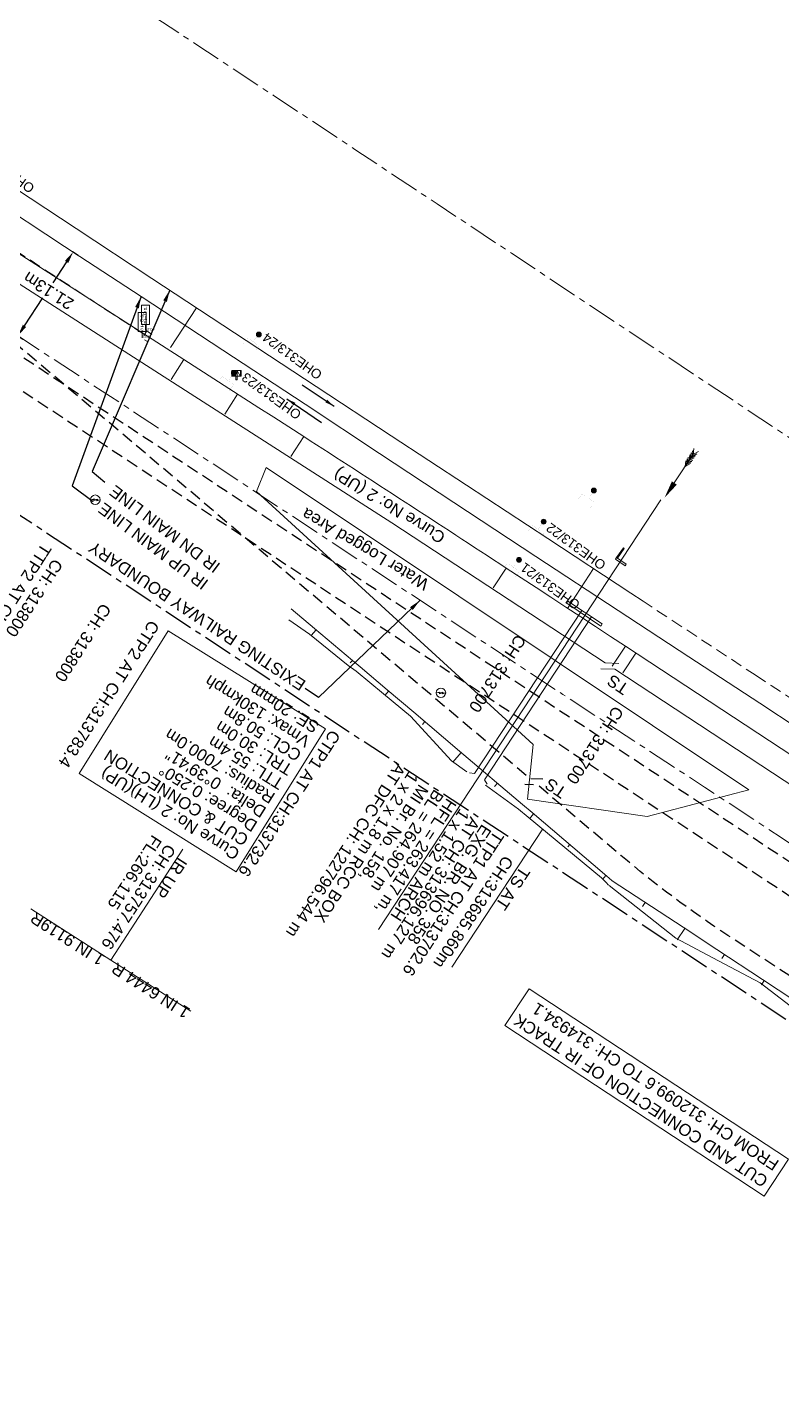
# Model space of a CAD drawing. Header units: metres. Extents: x 628572 to 650094, y 3375792 to 3391117.
# Drawn here: x 633630.5 to 633789.4, y 3387749 to 3388033.6 of the extents above; entities that cross this region are included whole.
import ezdxf
from ezdxf.enums import TextEntityAlignment as Align

# ---------------------------------------------------------------- set-up
doc = ezdxf.new("R2010")
doc.units = ezdxf.units.M
doc.header["$MEASUREMENT"] = 0
doc.linetypes.add('CENTER', pattern=[2, 1.25, -0.25, 0.25, -0.25])
doc.linetypes.add('DASHED', pattern=[0.75, 0.5, -0.25])
doc.layers.get('Defpoints').update_dxf_attribs({"lineweight": 0})
for name, color, linetype, lineweight in [('BRIDGE DETAILS PLAN', 7, 'Continuous', 0), ('Culvert Parapet', 7, 'Continuous', 0), ('DFCC BOUNDARY', 6, 'CENTER', 0), ('Electric Pole', 251, 'Continuous', 0), ('Existing Chainage', 7, 'Continuous', 0), ('Existing IR Track', 143, 'Continuous', 0), ('Existing Railway Boundary', 7, 'CENTER', 0), ('flow direction', 7, 'Continuous', 0), ('Name Board', 251, 'Continuous', 0), ('OHE MAST', 8, 'Continuous', 0), ('PROPOSED DFCC TOE LINE', 239, 'Continuous', 0), ('PROPOSED DFCC TOE SLOPES', 239, 'Continuous', 0), ('PROPOSED DFCC TRACK', 1, 'Continuous', 0), ('PROPOSED FORMATION LINE - PLAN', 187, 'Continuous', 0), ('Retaining Wall', 251, 'Continuous', 0), ('River Text', 5, 'Continuous', 0), ('SRJ13A', 8, 'Continuous', 0), ('STOP', 8, 'Continuous', 0), ('Text', 251, 'Continuous', 0), ('Water Logged Area', 5, 'Continuous', 0)]:
    doc.layers.add(name, color=color, linetype=linetype, lineweight=lineweight)
for name, color, linetype in [('Cut & Conn', 190, 'Continuous'), ('Cut & Conn curves up', 192, 'Continuous'), ('cut conn grades up', 192, 'Continuous'), ('IR PROPOSALS', 190, 'Continuous')]:
    doc.layers.add(name, color=color, linetype=linetype)
doc.styles.add('CUT-FILL', font='cut-fill.shx', dxfattribs={"height": 2})
doc.styles.add('NB', font='swissbo.ttf', dxfattribs={"height": 1.5})
doc.styles.get("Standard").update_dxf_attribs({"font": 'arial.ttf'})
doc.styles.add('Style-Arial', font='arial.ttf')
doc.dimstyles.new('ISO-25', dxfattribs={"dimtxt": 2.5, "dimasz": 2.5, "dimexe": 1.25, "dimexo": 0.625, "dimtad": 1, "dimtxsty": 'Standard', "dimcen": 2.5, "dimadec": 0, "dimazin": 0, "dimtfac": 1, "dimtmove": 0, "dimatfit": 3, "dimfxl": 1, "dimarcsym": 0})

# ---------------------------------------------------------------- blocks, each defined once
blk = doc.blocks.new('EP')
blk.add_hatch(color=8).paths.add_polyline_path([(0.31, -0.24), (0.31, 0), (-0.31, -0.19), (-0.31, 0.07), (-0.93, -0.01), (-0.21, 0.16), (-0.21, -0.05), (0.43, 0.15), (0.41, -0.1), (0.94, -0.01)])
at = {"color": 8}
for p, q in [((-0.93, -0.01), (-0.21, 0.16)), ((-0.31, 0.07), (-0.93, -0.01)), ((-0.31, -0.19), (-0.31, 0.07)), ((0.31, 0), (-0.31, -0.19)), ((-0.21, 0.16), (-0.21, -0.05)), ((-0.21, -0.05), (0.43, 0.15)), ((0.31, -0.24), (0.31, 0)), ((0.43, 0.15), (0.41, -0.1)), ((0.94, -0.01), (0.31, -0.24)), ((0.41, -0.1), (0.94, -0.01))]:
    blk.add_line(p, q, dxfattribs=at)
blk.add_circle((0, 0), 1, dxfattribs=at)
blk = doc.blocks.new('NB')
for p, q in [((-0.98, 0.82), (-0.98, 1.98)), ((-0.98, 1.98), (0.98, 1.98)), ((-0.98, 0.82), (0.98, 0.82)), ((-0.13, 0.82), (-0.13, 0)), ((-0.13, 0), (0.13, 0)), ((0.13, 0.82), (0.13, 0)), ((0.98, 1.98), (0.98, 0.82))]:
    blk.add_line(p, q)
at = {"style": 'NB', "width": 1.025371}
blk.add_text('NB', height=0.988, rotation=180, dxfattribs=at).set_placement((-0.02, 1.38), align=Align.MIDDLE_CENTER)
blk = doc.blocks.new('STOP')
at = {"layer": 'SRJ13A', "flags": 128}
blk.add_lwpolyline([(0.84, 5.38), (-0.84, 5.38), (-0.84, 1.32), (0.84, 1.32), (0.84, 5.38)], close=True, dxfattribs=at)
blk.add_lwpolyline([(0, 1.32), (0, 0)], dxfattribs=at)
at = {"layer": 'SRJ13A', "char_height": 0.739, "attachment_point": 7, "rotation": 180, "line_spacing_factor": 0.6, "style": 'CUT-FILL'}
for s, insert in [('O', (0.3, 4.07)), ('P', (0.3, 5.05)), ('T', (0.3, 3.07)), ('S', (0.3, 2.02))]:
    blk.add_mtext(s, dxfattribs=dict(at, insert=insert))
blk = doc.blocks.new('OHE MAST')
h = blk.add_hatch(color=256)
edge = h.paths.add_edge_path()
edge.add_arc((0, 0), 0.514, 0, 360)
at = {"const_width": 0.01, "flags": 128}
for points in [[(1.5, 3.5), (1.5, 2), (-1.5, 2), (-1.5, 3.5)], [(0, 2), (0, 0)]]:
    blk.add_lwpolyline(points, dxfattribs=at)
blk.add_circle((0, 0), 0.514)
blk = doc.blocks.new('*D67')
at = {"color": 0, "lineweight": -2, "transparency": 16777216}
for p, q in [((633638.87, 3387984.15), (633635.98, 3387979.76)), ((633640.13, 3387986.32), (633641.29, 3387985.55)), ((633630.01, 3387970.68), (633633.89, 3387976.58)), ((633628.54, 3387968.65), (633629.67, 3387967.9))]:
    blk.add_line(p, q, dxfattribs=at)
at = {"color": 0, "transparency": 16777216}
for points in [[(633639.22, 3387983.92), (633638.53, 3387984.38), (633640.25, 3387986.24)], [(633630.35, 3387970.45), (633629.66, 3387970.91), (633628.63, 3387968.59)]]:
    blk.add_solid(points, dxfattribs=at)
at = {"layer": 'Defpoints', "color": 0, "transparency": 16777216}
for p in [(633639.61, 3387986.66), (633628.02, 3387968.99), (633628.63, 3387968.59)]:
    blk.add_point(p, dxfattribs=at)
at = {"color": 0, "transparency": 16777216, "insert": (633635.06, 3387978.09), "char_height": 2.5, "attachment_point": 5, "rotation": 147.6473}
blk.add_mtext('21.13m', dxfattribs=at)
blk = doc.blocks.new('River A')
at = {"layer": 'River Text'}
for p, q in [((0.3, 12.9), (-3.3, 20.5, -1499.5)), ((0.4, 16.4), (-3.2, 24, -1499.5)), ((0.5, 20.3), (-3.1, 27.8, -1499.5)), ((0.5, 22.3), (0, 0)), ((0.3, 12.9), (4.3, 20.3, -1499.5)), ((0.4, 16.4), (4.4, 23.8, -1499.5)), ((0.5, 20.3), (4.5, 27.7, -1499.5)), ((0, 0), (-3.6, 7.5, -1499.5)), ((0.1, 6), (-3.5, 13.6, -1499.5)), ((0.1, 3.3), (-3.5, 10.8, -1499.5)), ((0.2, 9.9), (-3.4, 17.4, -1499.5)), ((0, 0), (4, 7.4, -1499.5)), ((0.1, 6), (4.1, 13.4, -1499.5)), ((0.1, 3.3), (4.1, 10.7, -1499.5)), ((0.2, 9.9), (4.2, 17.2, -1499.5))]:
    blk.add_line(p, q, dxfattribs=at)
at = {"layer": 'River Text', "flags": 128}
blk.add_lwpolyline([(-0.7, -27.7), (0.5, 22.3)], dxfattribs=at)
at = {"layer": 'River Text', "extrusion": (0, 0, -1)}
blk.add_solid([(-3.5, -27.8), (1.3, -52.7), (4.8, -27.6)], dxfattribs=at)

msp = doc.modelspace()

# ---------------------------------------------------------------- linework, layer by layer
at = {"layer": 'BRIDGE DETAILS PLAN', "flags": 128}
msp.add_lwpolyline([(633704.5283, 3387843.6169), (633763.9482, 3387934.0895)], dxfattribs=at)
at = {"layer": 'Culvert Parapet', "flags": 128}
for points in [[(633756.6289, 3387920.5489), (633756.4599, 3387920.2009), (633754.4311, 3387921.5822), (633754.6001, 3387921.9302), (633756.6289, 3387920.5489)], [(633751.3461, 3387907.4726), (633744.1348, 3387912.2857), (633744.3648, 3387912.7446), (633751.5762, 3387907.9316), (633751.3461, 3387907.4726)]]:
    msp.add_lwpolyline(points, close=True, dxfattribs=at)
at = {"layer": 'Cut & Conn', "linetype": 'Continuous', "lineweight": 0, "flags": 128}
for points in [[(633672.1599, 3387952.1213), (633674.8603, 3387956.3294)], [(633755.9356, 3387897.62), (633758.6826, 3387901.7979)]]:
    msp.add_lwpolyline(points, dxfattribs=at)
at = {"layer": 'Cut & Conn curves up', "lineweight": 0, "flags": 128}
for points in [[(633663.5474, 3387963.5843), (633660.8488, 3387959.375)], [(633688.7914, 3387947.375), (633686.0838, 3387943.1716)], [(633731.3997, 3387919.7108), (633728.6617, 3387915.5271)], [(633756.4784, 3387903.2471), (633753.7315, 3387899.0692)]]:
    msp.add_lwpolyline(points, dxfattribs=at)
at = {"layer": 'Cut & Conn curves up', "lineweight": 0}
msp.add_lwpolyline([(633674.5914, 3387855.7508), (633641.4881, 3387876.436), (633660.2838, 3387906.5155), (633693.3871, 3387885.8302)], close=True, dxfattribs=at)
at = {"layer": 'cut conn grades up', "linetype": 'Continuous', "lineweight": 0}
msp.add_line((633663.3706, 3387860.5565), (633648.1699, 3387837.1485), dxfattribs=at)
msp.add_lwpolyline([(633665.0291, 3387826.3891), (633648.1699, 3387837.1485), (633631.3356, 3387847.947)], dxfattribs=at)
at = {"layer": 'DFCC BOUNDARY', "ltscale": 5, "flags": 128}
msp.add_lwpolyline([(634429.4889, 3387513.4105), (634426.1895, 3387508.3988), (634419.7931, 3387512.5211), (634404.4991, 3387522.3747), (634378.1359, 3387539.6578), (634351.712, 3387556.981), (634335.9664, 3387567.3032), (634320.2886, 3387577.5811), (634304.8024, 3387587.7611), (634289.3462, 3387597.9214), (634272.346, 3387609.0946), (634255.2778, 3387620.3125), (634239.2043, 3387630.8892), (634222.9323, 3387641.5963), (634207.0037, 3387652.0409), (634191.0838, 3387662.4797), (634175.1238, 3387673.0005), (634159.2052, 3387683.4942), (634142.3072, 3387694.5871), (634125.4714, 3387705.639), (634108.1406, 3387717.0123), (634090.8156, 3387728.3817), (634074.7588, 3387738.9565), (634058.5467, 3387749.6288), (634041.5346, 3387760.8181), (634024.4481, 3387772.0564), (634009.347, 3387782.0356), (633994.1171, 3387792.0999), (633978.7581, 3387802.1521), (633963.4261, 3387812.1867), (633948.4915, 3387821.9886), (633933.5729, 3387831.7799), (633915.6253, 3387843.5591), (633881.1974, 3387866.1587), (633864.6302, 3387877.0361), (633849.6344, 3387886.8809), (633834.5936, 3387896.7552), (633829.2074, 3387900.2982), (633839.0778, 3387915.3506), (633828.4043, 3387922.4271), (633812.2617, 3387933.1296), (633797.354, 3387942.9725), (633782.5264, 3387952.7625), (633765.3231, 3387964.1776), (633748.0988, 3387975.6067), (633732.5065, 3387985.9713), (633716.8561, 3387996.3745), (633699.5737, 3388007.8273), (633682.3675, 3388019.2296), (633666.2722, 3388029.8685), (633650.3556, 3388040.3891), (633634.8738, 3388050.6626), (633627.3024, 3388055.6866), (633627.2813, 3388055.7179), (633609.8973, 3388067.2236), (633602.2022, 3388055.5281), (633595.2427, 3388060.098), (633578.8436, 3388070.8663), (633564.5675, 3388080.2056), (633547.4844, 3388091.4779), (633530.0073, 3388102.9177), (633512.5564, 3388114.3403), (633498.9838, 3388123.2488), (633478.7149, 3388136.5747), (633475.9757, 3388132.3917), (633466.8512, 3388138.3907), (633450.5143, 3388149.1452), (633434.7232, 3388159.4875), (633418.1779, 3388170.3241), (633402.6228, 3388180.5383), (633386.7801, 3388190.9414), (633369.5535, 3388202.2641), (633352.3136, 3388213.5955), (633333.4781, 3388225.9568), (633314.6789, 3388238.2943), (633299.7464, 3388248.1103), (633284.7932, 3388257.9399), (633265.7087, 3388270.4181), (633246.5851, 3388282.9206), (633234.3751, 3388290.9157), (633222.1433, 3388298.9251), (633203.8791, 3388310.9031), (633185.6706, 3388322.8445), (633169.1062, 3388333.7518), (633152.7043, 3388344.5522), (633136.6526, 3388355.3307), (633120.6995, 3388366.0431), (633093.1881, 3388384.8291), (633088.3444, 3388388.1366), (633069.1887, 3388401.33), (633056.4484, 3388410.1094), (633046.7317, 3388416.8512), (633039.4302, 3388421.8772), (633030.212, 3388428.258), (633012.2457, 3388440.688), (632996.9051, 3388451.2537), (632992.1416, 3388454.565), (632977.2134, 3388464.8591), (632959.2754, 3388477.1351), (632957.0223, 3388478.7144), (632938.3558, 3388491.398), (632925.836, 3388499.7971), (632902.7424, 3388515.0273), (632890.8353, 3388522.8009), (632885.7488, 3388525.9863), (632868.7141, 3388537.1993), (632847.8113, 3388559.867)], dxfattribs=at)
at = {"layer": 'Existing Chainage', "color": 7, "linetype": 'Continuous', "lineweight": 13, "flags": 128}
for points in [[(633660.7096, 3387966.1474), (633666.2051, 3387974.502)], [(633744.279, 3387911.2205), (633749.7712, 3387919.5774)]]:
    msp.add_lwpolyline(points, dxfattribs=at)
at = {"layer": 'Existing IR Track', "color": 88, "linetype": 'DASHED', "ltscale": 5, "flags": 128}
for points in [[(633655.2558, 3387968.8454), (633651.3204, 3387971.3978), (633618.9693, 3387992.5343), (633588.2438, 3388012.7388), (633555.5721, 3388034.1031), (633524.2034, 3388054.4683), (633489.5286, 3388078.1213), (633461.7389, 3388095.8322), (633429.7692, 3388117.3358), (633397.98, 3388138.1201), (633365.2232, 3388159.5832), (633331.9342, 3388181.5017), (633305.6101, 3388199.5599), (633293.819, 3388207.6162), (633281.4239, 3388215.7519), (633264.447, 3388226.8212), (633226.0824, 3388251.9169), (633201.4886, 3388268.1225), (633165.1673, 3388291.9881), (633131.8644, 3388313.7708), (633100.0164, 3388334.8736), (633069.8468, 3388355.0655), (633066.6826, 3388357.1272), (633052.312, 3388366.5682), (633049.0719, 3388368.7399), (633046.1212, 3388370.658), (633034.399, 3388378.4057), (633025.0907, 3388384.5662), (633008.4566, 3388395.4793), (632989.5886, 3388407.849), (632964.854, 3388424.1264), (632944.356, 3388437.5642), (632916.4413, 3388455.8732), (632896.2201, 3388469.1828), (632879.7564, 3388480.0129), (632866.3179, 3388488.8026), (632862.5514, 3388491.262), (632858.682, 3388493.7589), (632841.7019, 3388504.9599)], [(633656.8414, 3387968.9036), (633655.7449, 3387969.6074), (633654.7668, 3387968.0834), (633655.8723, 3387967.3739)]]:
    msp.add_lwpolyline(points, dxfattribs=at)
at = {"layer": 'Existing IR Track', "flags": 128}
for points in [[(633760.215, 3387912.7122), (633757.6038, 3387914.4298), (633740.1304, 3387925.9133), (633723.0094, 3387937.1653), (633707.1728, 3387947.5681), (633691.4361, 3387957.9053), (633674.2036, 3387969.2407), (633656.8386, 3387980.6632), (633640.8873, 3387991.1539), (633624.7361, 3388001.7759), (633609.3469, 3388011.8954), (633593.6904, 3388022.1908), (633577.3994, 3388032.9178), (633561.0644, 3388043.6737)], [(633800.9013, 3387880.6151), (633784.7598, 3387891.2326), (633769.8561, 3387900.9951), (633754.9453, 3387910.7624), (633737.6529, 3387922.1463), (633720.3871, 3387933.5127), (633704.7229, 3387943.8431), (633689.0644, 3387954.1698), (633671.77, 3387965.5402), (633654.5471, 3387976.8637), (633638.4378, 3387987.4278), (633622.4455, 3387997.9151), (633606.8888, 3388008.157), (633591.0452, 3388018.5872), (633591.041, 3388018.5932), (633574.9339, 3388029.1698), (633558.5614, 3388039.9207)]]:
    msp.add_lwpolyline(points, dxfattribs=at)
at = {"layer": 'Existing IR Track', "color": 88, "linetype": 'DASHED', "lineweight": 0, "ltscale": 5, "flags": 128}
for points in [[(633784.0213, 3387897.0535), (633772.3235, 3387904.7478), (633760.215, 3387912.7122)], [(635033.6324, 3387056.8351), (635016.1047, 3387069.8576), (635000.4221, 3387081.5093), (634977.853, 3387098.3044), (634956.509, 3387114.1886), (634936.9742, 3387128.7787), (634918.7092, 3387142.4187), (634903.1021, 3387153.8837), (634889.3622, 3387163.9768), (634873.3274, 3387175.6861), (634858.0346, 3387186.8659), (634845.4102, 3387195.9146), (634832.6189, 3387205.0823), (634821.2747, 3387213.0269), (634810.9623, 3387220.2486), (634795.5109, 3387230.9429), (634785.8144, 3387237.654), (634769.305, 3387248.8336), (634756.9834, 3387257.0695), (634744.5445, 3387265.3837), (634732.4494, 3387273.3686), (634720.8792, 3387281.0073), (634698.6833, 3387295.8905), (634677.2582, 3387310.2564), (634658.2284, 3387322.7892), (634638.6345, 3387335.6934), (634620.3232, 3387347.7243), (634601.4723, 3387360.1099), (634583.7346, 3387371.8264), (634565.4496, 3387383.9044), (634542.6217, 3387398.9249), (634519.3207, 3387414.224), (634494.8167, 3387430.3383), (634457.6896, 3387454.7554), (634445.403, 3387462.844), (634420.6217, 3387479.1582), (634404.8695, 3387489.3178), (634389.4859, 3387499.2391), (634363.0423, 3387516.6266), (634336.5686, 3387534.0346), (634334.7941, 3387535.1979), (634320.8955, 3387544.3091), (634305.3904, 3387554.4735), (634289.6947, 3387564.7784), (634274.336, 3387574.8622), (634257.2256, 3387586.0902), (634240.2605, 3387597.2228), (634224.0643, 3387607.8831), (634207.7318, 3387618.6331), (634191.9155, 3387629.0235), (634175.7777, 3387639.6251), (634159.9818, 3387650.0373), (634144.0429, 3387660.5437), (634127.2002, 3387671.5717), (634110.4278, 3387682.5535), (634093.0394, 3387693.9961), (634075.7775, 3387705.3556), (634059.6185, 3387715.9739), (634043.3998, 3387726.6268), (634026.3887, 3387737.7925), (634009.4496, 3387748.9108), (633994.1067, 3387758.9889), (633963.6334, 3387779.0274), (633948.2402, 3387789.1608), (633933.3808, 3387798.9565), (633918.6965, 3387808.6367), (633900.5532, 3387820.5907), (633882.5642, 3387832.4427), (633866.1188, 3387843.185), (633849.6382, 3387853.9503), (633834.5246, 3387863.8609), (633819.2402, 3387873.8835), (633803.3494, 3387884.338), (633787.157, 3387894.9909), (633784.0186, 3387897.0494)]]:
    msp.add_lwpolyline(points, dxfattribs=at)
at = {"layer": 'Existing Railway Boundary', "ltscale": 5, "flags": 128}
msp.add_lwpolyline([(631983.38, 3389039.032), (631997.7807, 3389029.4226), (631998.0481, 3389028.4172), (632017.689, 3389013.381), (632054.7643, 3388986.9088), (632106.6339, 3388955.856), (632154.9467, 3388925.0992), (632230.8669, 3388875.9972), (632261.2753, 3388857.0709), (632290.5359, 3388840.2738), (632385.6616, 3388776.6365), (632400.5735, 3388766.5357), (632397.5375, 3388762.1235), (632395.5364, 3388759.1088), (632389.2973, 3388750.367), (632386.7075, 3388746.9674), (632380.0799, 3388739.4039), (632361.8258, 3388715.063), (632365.1364, 3388712.5802), (632373.8273, 3388706.8724), (632388.4278, 3388697.2834), (632403.5607, 3388687.3436), (632418.7904, 3388677.3402), (632434.5002, 3388667.0345), (632450.2517, 3388656.7014), (632466.7864, 3388645.8571), (632483.3195, 3388635.0137), (632501.7611, 3388622.9148), (632520.2525, 3388610.7831), (632536.8197, 3388599.9238), (632553.3588, 3388589.0829), (632565.8495, 3388580.885), (632578.4671, 3388572.604), (632596.9196, 3388560.5289), (632615.4939, 3388548.3741), (632635.6038, 3388535.295), (632652.8405, 3388523.9973), (632669.9946, 3388512.743), (632686.4084, 3388501.9869), (632696.8068, 3388495.1588), (632732.8678, 3388550.0585), (632815.552, 3388494.313), (632865.8266, 3388462.6693), (632954.7858, 3388408.1832), (633025.1519, 3388369.9037), (633056.7277, 3388353.8904), (633065.1399, 3388349.0145), (633088.5914, 3388328.9973), (633152.5885, 3388273.22), (633202.5468, 3388242.3953), (633264.4413, 3388204.6969), (633318.529, 3388171.7998), (633353.1394, 3388148.7029), (633406.9301, 3388112.3266), (633420.502, 3388103.4378), (633436.8123, 3388092.7008), (633466.2362, 3388073.356), (633479.8402, 3388064.4269), (633497.3225, 3388052.9837), (633514.7073, 3388041.6043), (633531.7969, 3388030.3277), (633546.129, 3388020.9518), (633562.4852, 3388010.2117), (633576.5949, 3388000.9466), (633594.4174, 3387989.2137), (633606.8568, 3387981.0241), (633607.7091, 3387982.3188), (633610.8424, 3387980.256), (633626.8506, 3387969.7582), (633642.9494, 3387959.201), (633660.1619, 3387947.8844), (633677.4438, 3387936.5221), (633693.0899, 3387926.2037), (633708.7685, 3387915.8637), (633726.0343, 3387904.4973), (633743.3468, 3387893.1002), (633758.2779, 3387883.3197), (633773.1647, 3387873.5681), (633789.2894, 3387862.9617), (633805.4356, 3387852.3412), (633820.4764, 3387842.4668), (633835.4704, 3387832.6232), (633852.0416, 3387821.7432), (633886.4734, 3387799.1411), (633904.4207, 3387787.3621), (633919.3393, 3387777.5707), (633934.3023, 3387767.7502), (633949.6629, 3387757.6969), (633964.9235, 3387747.7091), (633980.0551, 3387737.7098), (633995.2041, 3387727.6988), (634012.3387, 3387716.4289), (634029.3333, 3387705.2512), (634045.5362, 3387694.5849), (634061.6293, 3387683.9862), (634078.9907, 3387672.5929), (634096.3149, 3387661.224), (634113.1506, 3387650.1721), (634130.0059, 3387639.1072), (634145.8823, 3387628.6414), (634161.8963, 3387618.085), (634177.8703, 3387607.6107), (634193.7633, 3387597.1895), (634209.9993, 3387586.506), (634226.097, 3387575.9134), (634243.1652, 3387564.6955), (634260.1615, 3387553.5249), (634275.6177, 3387543.3646), (634291.1318, 3387533.1662), (634296.8083, 3387529.4449), (634291.9143, 3387522.0113), (634301.9583, 3387515.4268), (634317.7028, 3387505.1053), (634344.1271, 3387487.7818), (634370.6963, 3387470.3636), (634386.1901, 3387460.3813), (634401.9429, 3387450.229), (634426.4972, 3387434.0857), (634451.3792, 3387417.727), (634475.9114, 3387401.5928), (634500.3759, 3387385.5031), (634523.6732, 3387370.1555), (634547.0997, 3387354.7227), (634564.8006, 3387343.068), (634582.571, 3387331.3674), (634601.3879, 3387318.9723), (634620.2858, 3387306.5238), (634639.3106, 3387294.0156), (634658.1243, 3387281.6461), (634679.4814, 3387267.2836), (634702.026, 3387254.0413), (634712.9167, 3387246.4104), (634726.0042, 3387238.4627), (634737.8854, 3387230.0656), (634750.9438, 3387221.7267), (634764.9008, 3387212.4131), (634775.612, 3387204.6159), (634789.3703, 3387195.959), (634801.4607, 3387188.869), (634814.7172, 3387180.8194), (634815.4987, 3387180.2694), (634827.9598, 3387171.3498), (634840.5994, 3387164.128), (634854.2176, 3387155.5292), (634871.8787, 3387143.9515), (634877.6173, 3387139.7695), (634887.5373, 3387132.4757), (634902.4262, 3387121.5277), (634921.3448, 3387107.4791), (634940.6674, 3387093.1306), (634962.2421, 3387077.0753), (634984.1126, 3387060.8), (635000.5185, 3387048.6195), (635017.0238, 3387036.3652), (635035.7455, 3387022.426), (635054.4369, 3387008.5092), (635082.1937, 3386987.9155), (635109.8573, 3386967.3911), (635134.2436, 3386949.2611), (635158.5309, 3386931.2047), (635180.7563, 3386914.7058), (635202.7867, 3386898.3516), (635206.1213, 3386895.8016), (635211.1242, 3386892.0437), (635230.1367, 3386877.9281), (635249.207, 3386863.7701), (635270.9723, 3386847.61), (635292.819, 3386831.3895), (635313.1117, 3386816.3456), (635333.3618, 3386801.3334), (635352.372, 3386787.2182), (635371.5331, 3386772.9909), (635390.4616, 3386758.9197), (635409.8226, 3386744.527), (635427.2062, 3386731.6093), (635445.0434, 3386718.3546), (635461.6171, 3386706.0794), (635478.4695, 3386693.5976), (635493.4196, 3386682.4884), (635508.6023, 3386671.2062), (635518.0063, 3386664.2196), (635527.5618, 3386657.1206), (635543.461, 3386645.2907), (635559.7145, 3386633.1978), (635591.676, 3386610.2688), (635606.0755, 3386599.5015), (635620.6466, 3386588.6057), (635636.5434, 3386576.7606), (635652.3995, 3386564.9458), (635668.2493, 3386553.1365), (635683.9787, 3386541.4169), (635700.2614, 3386528.9886), (635716.7419, 3386516.4094), (635732.9183, 3386504.3569), (635749.0007, 3386492.3748), (635764.9276, 3386480.5277), (635780.91, 3386468.6394), (635796.8963, 3386456.7694), (635812.8908, 3386444.8934), (635829.3631, 3386432.6938), (635845.7912, 3386420.527), (635861.6814, 3386408.7334), (635877.6317, 3386396.8953), (635893.2055, 3386385.3425), (635908.8769, 3386373.7174), (635925.058, 3386361.6972), (635941.2668, 3386349.6564), (635956.6865, 3386338.1889), (635972.0823, 3386326.7391), (635987.7899, 3386315.0493), (636003.5308, 3386303.3347), (636019.0977, 3386291.765), (636034.6476, 3386280.2079), (636050.7681, 3386268.2256), (636066.8961, 3386256.2378), (636083.1084, 3386244.1987), (636099.3561, 3386232.1333), (636114.134, 3386221.1471), (636147.8198, 3386196.1265), (636166.7058, 3386182.1085), (636182.4635, 3386170.4111), (636198.2037, 3386158.7268), (636214.3364, 3386146.7471), (636230.3919, 3386134.8247), (636230.9614, 3386134.4025), (636228.154, 3386130.995), (636300.9317, 3386076.4069), (636382.1931, 3386014.4435), (636463.0816, 3385952.0584), (636544.2755, 3385889.3268), (636568.8921, 3385871.1182), (636613.4471, 3385839.7025), (636628.0709, 3385853.6506), (636650.5128, 3385835.4717), (636693.9069, 3385800.1065), (636686.7095, 3385790.4003), (636696.0629, 3385782.3378), (636710.473, 3385769.9165), (636766.0138, 3385726.4206), (636849.4668, 3385668.9836), (636931.64, 3385608.8479), (637013.8419, 3385548.1951), (637096.6082, 3385488.6336), (637121.9489, 3385470.2058), (637176.9181, 3385426.1737), (637258.1753, 3385363.4078), (637340.1494, 3385301.7514), (637422.2947, 3385241.0852), (637447.0788, 3385223.2045), (637528.2227, 3385160.8768), (637610.9552, 3385100.7612), (637694.8717, 3385041.953), (637753.3499, 3385002.2846), (637771.5944, 3384989.982), (637771.5944, 3384979.4924), (637852.0915, 3384922.0343), (637935.0162, 3384862.0714), (637993.4351, 3384821.4573), (638019.0158, 3384803.2052), (638102.4107, 3384745.0584), (638178.9785, 3384688.3398), (638237.6603, 3384636.8079), (638344.701, 3384557.2221), (638427.4112, 3384496.8586), (638508.4228, 3384435.5926), (638565.3238, 3384391.9743), (638589.782, 3384373.2765), (638631.8324, 3384337.8543), (638619.2503, 3384320.7689), (638700.6253, 3384258.2275), (638758.2306, 3384210.1286), (638748.4263, 3384194.4881), (638832.9819, 3384135.241), (638898.2751, 3384089.8354), (638910.685, 3384104.7359), (638994.0238, 3384045.8483), (639077.2216, 3383986.384), (639102.1383, 3383968.0886), (639159.8745, 3383926.5901), (639184.8741, 3383908.5552), (639242.6613, 3383867.4991), (639268.1519, 3383849.1332), (639327.9549, 3383811.5106), (639354.2186, 3383795.0507), (639414.5653, 3383756.9689), (639440.0428, 3383739.3736), (639498.3493, 3383699.1058), (639523.8465, 3383681.6785), (639574.9736, 3383646.7331), (639583.1624, 3383652.0276), (639689.1575, 3383571.5368), (639770.3529, 3383510.1038), (639826.8338, 3383467.0843), (639851.6063, 3383448.3401), (639907.8381, 3383405.1303), (639928.7552, 3383389.2727), (639932.4136, 3383385.8226), (639987.4639, 3383341.8457), (640012.7135, 3383323.0928), (640093.1273, 3383262.0565), (640171.8725, 3383196.1592), (640228.3322, 3383153.381), (640311.5957, 3383095.2106), (640394.8641, 3383036.2274), (640477.4145, 3382977.0386), (640559.1827, 3382915.4685), (640665.4567, 3382835.3045), (640720.6935, 3382789.5682), (640744.1896, 3382769.9043), (640801.5333, 3382727.7921), (640884.497, 3382668.355), (640967.4181, 3382609.4811), (641049.3321, 3382547.9775), (641130.842, 3382487.0083), (641212.6929, 3382426.3203), (641295.2397, 3382366.2732), (641377.1032, 3382305.6407), (641458.6913, 3382244.4694), (641539.788, 3382182.3426), (641622.1383, 3382122.0097), (641702.364, 3382062.6427), (641784.5528, 3382001.6936), (641867.0132, 3381941.5198), (641973.939, 3381862.1361), (642047.1447, 3381806.5386), (642111.3474, 3381756.247), (642135.5451, 3381737.1522), (642191.6481, 3381692.8805), (642216.3665, 3381674.0919), (642297.8377, 3381612.4104), (642380.4062, 3381552.4772), (642463.3246, 3381492.4122), (642545.7114, 3381431.7783), (642627.5896, 3381371.9523), (642710.042, 3381311.7191), (642794.2249, 3381254.3826), (642875.8129, 3381193.2771), (642956.3456, 3381130.3141), (643036.4583, 3381067.3443), (643117.185, 3381004.8095), (643172.4593, 3380960.8682), (643197.158, 3380942.1115), (643255.3116, 3380901.5691), (643282.0179, 3380885.9855), (643340.0019, 3380844.3971), (643414.9945, 3380785.1482), (643451.8986, 3380756.7808), (643532.8037, 3380694.4612), (643535.2972, 3380692.6635), (643551.2784, 3380680.8194), (643567.3357, 3380668.919), (643583.0638, 3380657.2952), (643598.7082, 3380645.7333), (643614.3081, 3380634.1892), (643630.1523, 3380622.4653), (643650.0814, 3380608.0318), (643669.585, 3380593.9065), (643682.7179, 3380584.1884), (643695.5222, 3380574.7117), (643709.3225, 3380564.4893), (643722.9637, 3380554.3847), (643737.887, 3380543.3483), (643752.8235, 3380532.3022), (643768.2592, 3380520.8389), (643783.7331, 3380509.3472), (643799.7855, 3380497.4973), (643815.9413, 3380485.5714), (643832.7782, 3380473.1288), (643849.7289, 3380460.6021), (643866.059, 3380448.5159), (643882.3496, 3380436.4589), (643898.3816, 3380424.7148), (643914.2305, 3380413.1048), (643929.3278, 3380401.9147), (643944.4267, 3380390.7231), (643959.7518, 3380379.1349), (643975.3902, 3380367.3097), (643987.907, 3380358.1055), (644000.1603, 3380349.0958), (644017.4569, 3380336.3184), (644034.4669, 3380323.7528), (644046.4455, 3380314.9727), (644249.4258, 3380165.3983), (644621.007, 3379887.6965), (644676.9944, 3379845.4482), (644702.8645, 3379825.9912), (644738.6024, 3379799.4801), (644742.2817, 3379796.7418), (644771.2557, 3379773.8192), (644804.6479, 3379750.2058), (644834.554, 3379728.6172), (644848.5372, 3379718.5093), (644863.2911, 3379707.9396), (644878.1999, 3379697.2589), (644893.8111, 3379686.127), (644909.381, 3379675.0245), (644918.4816, 3379668.5863), (644935.1691, 3379656.7791), (644907.7997, 3379620.3367), (644936.8456, 3379598.666), (644961.4527, 3379618.4234), (645145.9779, 3379481.4776), (645154.4712, 3379493.1591), (645276.7247, 3379402.534), (645270.2115, 3379393.7381), (645468.3754, 3379252.8811), (645478.6859, 3379267.1096), (645498.5589, 3379252.3702), (645510.5872, 3379243.9988), (645510.5872, 3379243.9988), (645531.3517, 3379228.922), (645544.8911, 3379218.91), (645549.0311, 3379215.8257)], dxfattribs=at)
at = {"layer": 'IR PROPOSALS', "linetype": 'Continuous', "lineweight": 0, "flags": 128}
for points in [[(633005.3366, 3388390.6501), (633017.9238, 3388382.2456, 0.00993225), (633037.4473, 3388369.7631, -0.01048092), (633058.0346, 3388356.5686), (633177.8795, 3388276.1671), (633464.7937, 3388087.4008), (633591.8294, 3388003.2666), (633707.3008, 3387929.2386), (633752.2019, 3387899.7159), (633755.1075, 3387899.6122)], [(634787.4011, 3387225.4114), (633756.4784, 3387903.2471), (633753.345, 3387905.3073), (633750.2115, 3387907.3672), (633747.0777, 3387909.4268), (633743.9435, 3387911.4857), (633740.8087, 3387913.5437), (633737.6732, 3387915.6008), (633734.5369, 3387917.6565), (633731.3997, 3387919.7108, 0.00181434), (633688.7914, 3387947.375), (633685.6382, 3387949.4049), (633682.4841, 3387951.4333), (633679.3293, 3387953.4604), (633676.1737, 3387955.4864), (633673.0176, 3387957.5116), (633669.8611, 3387959.5362), (633666.7043, 3387961.5603), (633663.5474, 3387963.5843), (633620.9386, 3387990.9005)]]:
    msp.add_lwpolyline(points, format="xyb", dxfattribs=at)
at = {"layer": 'IR PROPOSALS', "linetype": 'DASHED', "lineweight": 30, "ltscale": 5, "flags": 128}
for points in [[(633801.3038, 3387853.9562, -0.3195207), (633798.335, 3387853.017), (633524.9612, 3388032.9503, -0.138793), (633521.583, 3388036.849)], [(633739.1144, 3387875.2611), (633736.4346, 3387875.3568), (633571.7311, 3388014.669, 0.02928505), (633549.9788, 3388030.9837), (633549.9788, 3388030.9837)], [(633795.3477, 3387844.907, 0.33400222), (633794.9653, 3387848.0519), (633525.8512, 3388025.1815, 0.25691383), (633522.5675, 3388023.9964)], [(634374.0686, 3387450.9307), (633778.0552, 3387842.3756, -0.03024688), (633755.5574, 3387859.1821), (633737.9936, 3387874.0382), (633735.3138, 3387874.1338)]]:
    msp.add_lwpolyline(points, format="xyb", dxfattribs=at)
at = {"layer": 'IR PROPOSALS', "linetype": 'CENTER', "ltscale": 5, "flags": 128}
msp.add_lwpolyline([(633517.7195, 3388004.073), (634409.3663, 3387417.4609)], dxfattribs=at)
at = {"layer": 'IR PROPOSALS', "linetype": 'Continuous', "lineweight": 0, "flags": 128}
msp.add_lwpolyline([(633751.3069, 3387898.4849), (633754.233, 3387898.3805), (634392.373, 3387478.801)], dxfattribs=at)
at = {"layer": 'IR PROPOSALS', "lineweight": 13, "flags": 128}
msp.add_lwpolyline([(633719.94, 3387835.7077), (633739.123, 3387864.808)], dxfattribs=at)
at = {"layer": 'IR PROPOSALS', "lineweight": 0}
msp.add_lwpolyline([(633790.8369, 3387795.2327), (633785.7278, 3387787.4622), (633731.0996, 3387823.3805), (633736.2087, 3387831.151)], close=True, dxfattribs=at)
at = {"layer": 'PROPOSED DFCC TOE LINE', "lineweight": 0, "flags": 128}
for points in [[(633723.1286, 3387876.777), (633719.8547, 3387879.1252), (633711.2333, 3387888.4861), (633705.5777, 3387893.1913), (633699.829, 3387897.962), (633698.1195, 3387899.1837), (633690.0322, 3387905.7569), (633685.6787, 3387908.83)], [(633752.4562, 3387853.4766), (633751.4285, 3387854.5158), (633736.0235, 3387867.2733), (633734.0073, 3387868.9743), (633727.0503, 3387873.9642)], [(633752.9561, 3387852.9711), (633752.4562, 3387853.4766)], [(633800.7649, 3387820.1484), (633784.8801, 3387832.3932), (633774.9239, 3387837.6683), (633767.1283, 3387841.7986), (633753.0731, 3387852.8865)]]:
    msp.add_lwpolyline(points, dxfattribs=at)
at = {"layer": 'PROPOSED DFCC TOE SLOPES', "flags": 128}
for points in [[(633691.38, 3387906.7013), (633690.3599, 3387905.4868)], [(633699.0278, 3387900.2675), (633698.5684, 3387899.7222)], [(633706.666, 3387893.8225), (633705.8887, 3387892.9028)], [(633714.295, 3387887.3649), (633713.7984, 3387886.7789)], [(633721.9185, 3387880.8995), (633720.1786, 3387878.8501)], [(633729.5364, 3387874.4247), (633728.9255, 3387873.706)], [(633737.1551, 3387867.9482), (633736.2994, 3387866.9417)], [(633744.7729, 3387861.4703), (633744.3777, 3387861.0055)], [(633752.391, 3387854.9922), (633751.6384, 3387854.1072)], [(633760.6198, 3387849.3292), (633760.0538, 3387848.4683)], [(633768.9755, 3387843.8353), (633767.3929, 3387841.4283)], [(633777.3312, 3387838.3414), (633776.8019, 3387837.5364)], [(633785.6868, 3387832.8475), (633785.112, 3387831.9732)]]:
    msp.add_lwpolyline(points, dxfattribs=at)
at = {"layer": 'PROPOSED DFCC TRACK', "color": 190, "linetype": 'Continuous', "flags": 128}
for points in [[(633747.2866, 3387910.7946), (633724.7498, 3387876.48), (633723.7064, 3387876.6188)], [(633749.3692, 3387909.4046), (633726.8511, 3387875.1185), (633727.3929, 3387874.2162)]]:
    msp.add_lwpolyline(points, dxfattribs=at)
at = {"layer": 'PROPOSED FORMATION LINE - PLAN', "lineweight": 0, "flags": 128}
for points in [[(633753.0857, 3387854.4015), (633752.0676, 3387855.2673), (633736.8315, 3387868.2234), (633734.8219, 3387869.9323), (633721.5948, 3387881.1746), (633711.9603, 3387889.3447), (633706.3423, 3387894.0963), (633700.6325, 3387898.9151), (633699.0306, 3387900.2651), (633691.055, 3387906.9746), (633686.1124, 3387911.1224)], [(633753.7007, 3387853.8785), (633753.0857, 3387854.4015)], [(633802.0434, 3387822.093), (633785.3321, 3387833.0807), (633775.7395, 3387839.3879), (633768.6208, 3387844.0685), (633753.7007, 3387853.8785)]]:
    msp.add_lwpolyline(points, dxfattribs=at)
at = {"layer": 'Retaining Wall', "flags": 128}
msp.add_lwpolyline([(633754.6001, 3387921.9302), (633754.8335, 3387921.7564), (633756.2444, 3387923.8199), (633756.1084, 3387923.952), (633754.6001, 3387921.9302)], close=True, dxfattribs=at)
at = {"layer": 'Water Logged Area', "flags": 128}
msp.add_lwpolyline([(633737.0835, 3387882.5627), (633735.9039, 3387871.0808), (633761.0544, 3387867.3933), (633782.5032, 3387873.0002), (633680.8958, 3387940.8407), (633678.8461, 3387935.836), (633737.0835, 3387882.5627)], dxfattribs=at)

# ---------------------------------------------------------------- block references
at = {"layer": 'Electric Pole'}
for p in [(633644.9149, 3387934.0868), (633717.6671, 3387893.4404)]:
    msp.add_blockref('EP', p, dxfattribs=at)
at = {"layer": 'Name Board'}
msp.add_blockref('NB', (633674.6095, 3387959.2956), dxfattribs=at)
at = {"layer": 'OHE MAST', "color": 2, "rotation": 143.3908318566117}
for p in [(633679.3328, 3387968.8779), (633674.0827, 3387960.8046), (633749.8561, 3387936.0218), (633739.2702, 3387929.4644), (633734.0851, 3387921.4381)]:
    msp.add_blockref('OHE MAST', p, dxfattribs=at)
at = {"layer": 'River Text', "xscale": 0.1499234070063734, "yscale": 0.1499234070063734, "zscale": 0.1499234070063734, "rotation": 327.8578786123493}
msp.add_blockref('River A', (633769.0837, 3387941.0688), dxfattribs=at)
at = {"layer": 'STOP'}
for p in [(633655.5039, 3387969.6873), (633654.7887, 3387968.1494)]:
    msp.add_blockref('STOP', p, dxfattribs=at)

# ---------------------------------------------------------------- texts
at = {"layer": 'BRIDGE DETAILS PLAN', "color": 10}
for s, p in [('AT DFC CH: 122796.544 m', (633708.2739, 3387878.952)), ('1 x 2 x 1.8 m RCC BOX', (633710.9516, 3387877.0703)), (' MI Br. No. 158,', (633713.6292, 3387875.1886))]:
    msp.add_text(s, height=2.5, rotation=237, dxfattribs=at).set_placement(p)
at = {"layer": 'BRIDGE DETAILS PLAN'}
for s, p in [('BL = 264.907 m', (633716.3069, 3387873.3069)), ('HFL = 263.417 m,', (633718.9845, 3387871.4252)), ('AT CH: 313696.127 m', (633723.9116, 3387867.5335)), ('1 x 1.52 m ARCH', (633721.7092, 3387869.2566)), ('EXG. BR. NO. 358', (633726.3437, 3387865.9489))]:
    msp.add_text(s, height=2.5, rotation=237, dxfattribs=at).set_placement(p)
at = {"layer": 'Cut & Conn', "linetype": 'Continuous', "lineweight": 0, "char_height": 2.5, "attachment_point": 4, "line_spacing_factor": 0.6, "style": 'Style-Arial'}
for s, insert, rotation in [('CH: 313800', (633647.3424, 3387911.8191), 237.311656), ('CH: 313700', (633755.2128, 3387890.1906), 236.674926)]:
    msp.add_mtext(s, dxfattribs=dict(at, insert=insert, rotation=rotation))
at = {"layer": 'Cut & Conn curves up', "lineweight": 0, "style": 'Style-Arial'}
msp.add_text('Curve No: 2 (UP)', height=2.5, rotation=148.223623, dxfattribs=at).set_placement((633718.8346, 3387926.8137))
at = {"layer": 'Cut & Conn curves up', "lineweight": 0, "char_height": 2.5, "style": 'Style-Arial'}
for s, insert, attachment_point, rotation, line_spacing_factor in [('TTP2 AT CH:313813.4', (633634.753, 3387924.4534), 4, 237.336295, 0.6), ('CTP2 AT CH:313783.4', (633657.501, 3387908.2615), 4, 237.213518, 0.6), ('Curve No: 2 (LH)(UP)\\PCUT & CONNECTION\\PDegree: 0.250%%D\\PDelta:  0%%D39\'41"\\PRadius: 7000.0m\\PTTL: 55.4m\\PTRL: 30.0m\\PCCL: 50.8m\\PVmax: 130kmph\\PSE: 20mm', (633692.2753, 3387886.9417), 7, 148, 0.84), ('CTP1 AT CH:313732.6', (633695.5908, 3387885.1785), 4, 236.797703, 0.6), ('TTP1 AT CH:313702.6', (633729.9983, 3387863.908), 4, 236.674926, 0.6)]:
    msp.add_mtext(s, dxfattribs=dict(at, insert=insert, attachment_point=attachment_point, rotation=rotation, line_spacing_factor=line_spacing_factor))
at = {"layer": 'cut conn grades up', "linetype": 'Continuous', "lineweight": 0, "insert": (633660.9375, 3387861.1428), "char_height": 2.5, "width": 28.653238, "attachment_point": 4, "rotation": 237.001003, "line_spacing_factor": 0.84, "style": 'Style-Arial'}
msp.add_mtext(' IR UP \\PCH: 313757.476\\PFL:266.115', dxfattribs=at)
at = {"layer": 'cut conn grades up', "linetype": 'Continuous', "lineweight": 0, "char_height": 2.5, "line_spacing_factor": 0.72, "style": 'Style-Arial'}
for s, insert, attachment_point, rotation in [('1 IN 9119R', (633647.1721, 3387837.9588), 7, 147.321441), ('1 IN 6444 R', (633649.4026, 3387836.8578), 9, 147.454481)]:
    msp.add_mtext(s, dxfattribs=dict(at, insert=insert, attachment_point=attachment_point, rotation=rotation))
at = {"layer": 'Existing Chainage', "color": 7, "lineweight": 0, "char_height": 2.5, "attachment_point": 4, "line_spacing_factor": 0.6, "style": 'Style-Arial'}
for s, insert, rotation in [('CH: 313800', (633637.1816, 3387921.1786), 236.663508), ('CH: 313700', (633734.6833, 3387905.2802), 236.686906)]:
    msp.add_mtext(s, dxfattribs=dict(at, insert=insert, rotation=rotation))
at = {"layer": 'Existing IR Track', "color": 7, "lineweight": 0}
for s, p in [('IR DN MAIN LINE', (633648.3814, 3387936.303)), ('IR UP MAIN LINE', (633646.0244, 3387932.6377))]:
    msp.add_text(s, height=2.5, rotation=143, dxfattribs=at).set_placement(p, align=Align.MIDDLE_RIGHT)
at = {"layer": 'Existing Railway Boundary', "linetype": 'Continuous', "ltscale": 5}
msp.add_text('EXISTING RAILWAY BOUNDARY', height=2.5, rotation=146.5, dxfattribs=at).set_placement((633644.6239, 3387925.4519), align=Align.RIGHT)
at = {"layer": 'IR PROPOSALS', "style": 'Style-Arial'}
for p in [(633757.4421, 3387894.9232), (633744.3554, 3387873.1209)]:
    msp.add_text('TS', height=2.5, rotation=145.810824, dxfattribs=at).set_placement(p)
at = {"layer": 'IR PROPOSALS', "lineweight": 13, "insert": (633733.7558, 3387857.5507), "char_height": 2.5, "width": 30.364626, "attachment_point": 4, "rotation": 236.60691, "line_spacing_factor": 0.648, "style": 'Style-Arial'}
msp.add_mtext('\\A1;\\pxsm1;TS AT {\\A0;CH:313685.860m }', dxfattribs=at)
at = {"layer": 'IR PROPOSALS', "lineweight": 30, "insert": (633785.37, 3387789.1934), "char_height": 2.5, "width": 70.806072, "attachment_point": 1, "rotation": 146.674926}
msp.add_mtext('\\pxql;CUT AND CONNECTION OF IR TRACK FROM CH: 312099.6 TO CH: 314934.1', dxfattribs=at)
at = {"layer": 'OHE MAST'}
for s, p in [('OHE313/26', (633620.5152, 3388008.6648)), ('OHE313/24', (633681.0569, 3387969.4106)), ('OHE313/23', (633676.6716, 3387961.0062)), ('OHE313/22', (633740.7731, 3387929.3431)), ('OHE313/21', (633735.3378, 3387920.9905))]:
    msp.add_text(s, height=2, rotation=144, dxfattribs=at).set_placement(p, align=Align.RIGHT)
at = {"layer": 'STOP'}
for p in [(633655.5039, 3387969.687), (633654.7887, 3387968.149)]:
    msp.add_text('STOP', height=0.5, dxfattribs=at).set_placement(p)
at = {"layer": 'Text'}
msp.add_text('Water Logged Area', height=2.5, rotation=149.350956, dxfattribs=at).set_placement((633715.3883, 3387917.0263))

# ---------------------------------------------------------------- dimensions: what is measured, and where the dimension line sits
at = {"color": 7}
dim = msp.add_linear_dim(base=(633628.6307, 3387968.5893), p1=(633639.6067, 3387986.6612), p2=(633628.0195, 3387968.9917), angle=236.647283, dimstyle='ISO-25', override={"dimasz": 2.5, "dimdsep": 46, "dimpost": 'm', "dimtmove": 2}, dxfattribs=at)
dim.commit()
dim.dimension.update_dxf_attribs({"geometry": '*D67', "text_midpoint": (633635.0617, 3387978.094), "dimtype": 128, "text_rotation": 1})

# ---------------------------------------------------------------- leaders
at = {"layer": 'Existing IR Track', "color": 7, "lineweight": 0}
for points in [[(633660.5814, 3387978.2013), (633644.2336, 3387939.9943), (633646.9307, 3387937.7914)], [(633654.5471, 3387976.8637), (633640.0192, 3387936.9956), (633644.4441, 3387933.7237)]]:
    msp.add_leader(points, dimstyle='ISO-25', override={"dimtxt": 3, "dimtad": 0}, dxfattribs=at)
at = {"layer": 'Existing Railway Boundary', "linetype": 'Continuous', "ltscale": 5}
msp.add_leader([(633713.2583, 3387912.908), (633691.9084, 3387892.4332), (633689.0567, 3387894.3102)], dimstyle='ISO-25', override={"dimtxt": 3, "dimasz": 2.5, "dimgap": 0.625, "dimtad": 0, "dimdec": 3, "dimzin": 2, "dimtdec": 3}, dxfattribs=at)
at = {"layer": 'flow direction', "lineweight": 0}
for points in [[(633695.2011, 3387953.7455), (633688.4804, 3387958.1891)], [(633685.2198, 3387955.3206), (633692.5342, 3387950.3578)]]:
    msp.add_leader(points, dimstyle='ISO-25', override={"dimtxt": 0.5, "dimasz": 2, "dimtad": 0}, dxfattribs=at)

doc.saveas('drawing.dxf')
